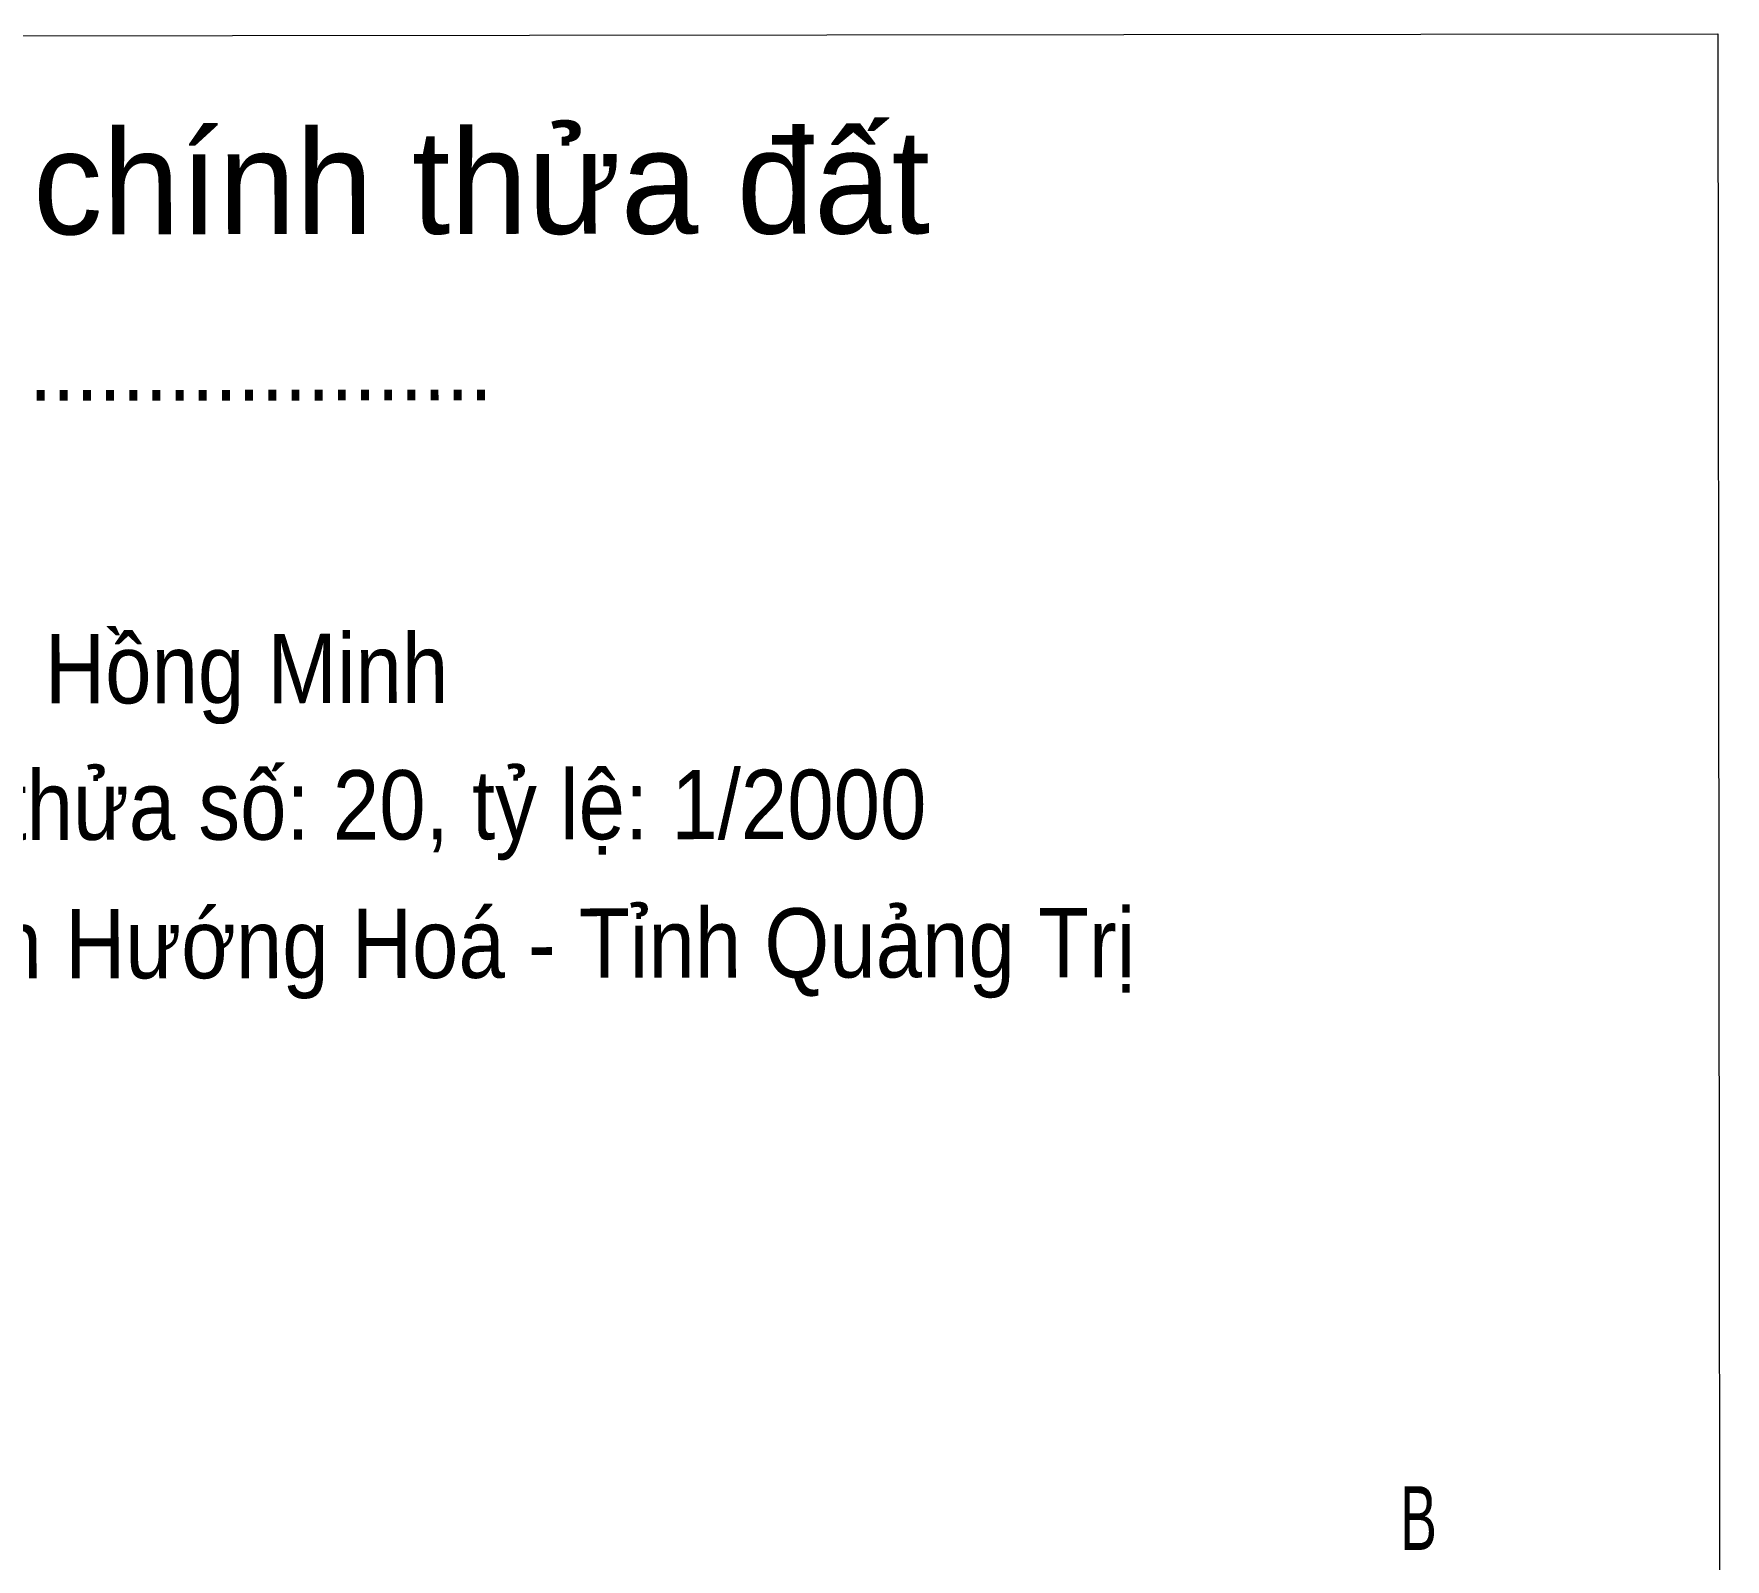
# Model space of a CAD drawing. Header units: metres. Extents: x 550678 to 551029, y 1841609 to 1842072.
# Drawn here: x 550902.2 to 550993.8, y 1841986.2 to 1842068.8 of the extents above; entities that cross this region are included whole.
import ezdxf
from ezdxf.enums import TextEntityAlignment as Align

# ---------------------------------------------------------------- set-up
doc = ezdxf.new("R2010")
doc.units = ezdxf.units.M
doc.layers.add('5', color=7, linetype='Continuous', lineweight=13)

msp = doc.modelspace()

# ---------------------------------------------------------------- linework, layer by layer
at = {"layer": '5'}
msp.add_lwpolyline([(550768.18, 1842068.59), (550993.44, 1842068.84), (550993.84, 1841714.05), (550768.57, 1841713.8)], close=True, dxfattribs=at)

# ---------------------------------------------------------------- texts
msp.add_text('đo đạc chỉnh lý bản đồ địa chính thửa đất', height=5.632, rotation=0.064, dxfattribs=at).set_placement((550881.682, 1842057.956), align=Align.CENTER)
for s, height, width, p in [('Kèm theo Giấy chứng nhận số: ..............................', 3.754, 0.9, (550876.343, 1842048.935)), ('Chủ sử dụng đất: bà Nguyễn Thị Hồng Minh', 3.754, 0.9, (550880.348, 1842032.549)), ('Đo đạc, chỉnh lý từ tờ bản đồ địa chính số: 10, thửa số: 20, tỷ lệ: 1/2000', 3.754, 0.9, (550878.638, 1842025.158)), ('Địa điểm : Thôn Tân Xuyên - Xã Tân Hợp -  Huyện Hướng Hoá - Tỉnh Quảng Trị ', 3.754, 0.9, (550881.958, 1842017.659)), ('B', 3.449, 0.65, (550977.233, 1841986.731))]:
    msp.add_text(s, height=height, rotation=0.064, dxfattribs=dict(at, width=width)).set_placement(p, align=Align.CENTER)

doc.saveas('drawing.dxf')
